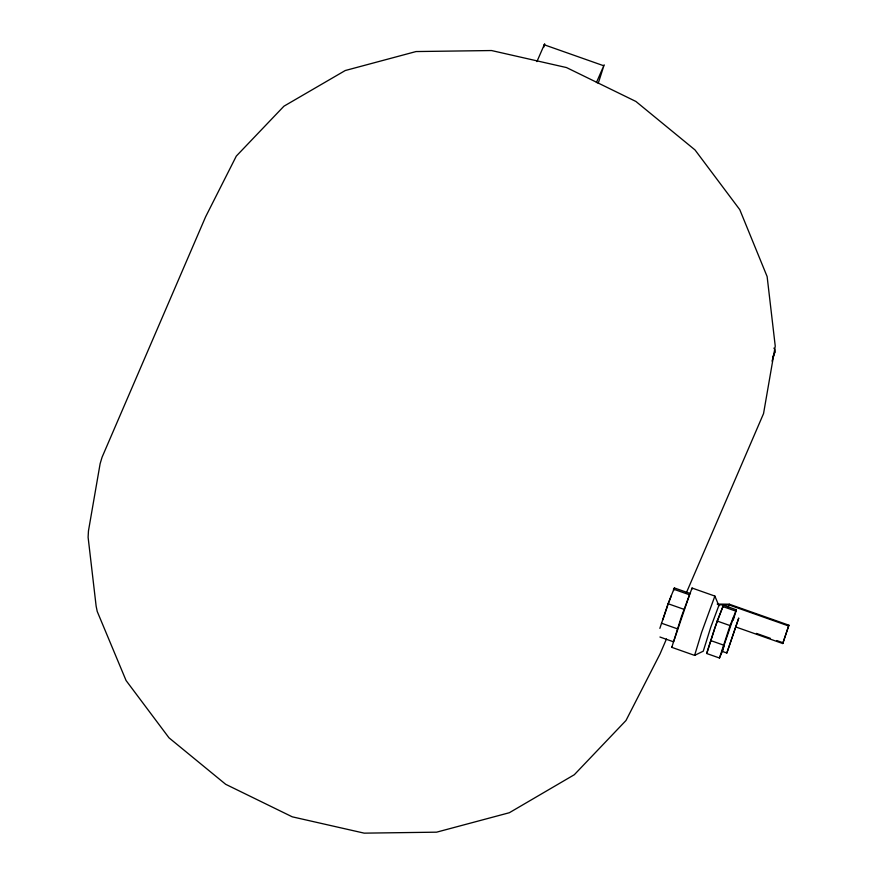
<?xml version="1.0" encoding="UTF-8"?>
<svg xmlns="http://www.w3.org/2000/svg" width="877" height="877" viewBox="0 0 877 877"><rect width="100%" height="100%" fill="white"/><g stroke="black" fill="none" stroke-linecap="round" stroke-linejoin="round"><path stroke-width="1.32" d="M719.107 604.845L710.776 627.176L703.266 651.173L694.606 655.393L671.804 647.347L681.418 616.63L692.074 588.039L714.876 596.086L718.943 605.843M691.865 589.333L692.074 588.039M714.667 597.369L714.876 596.086L701.611 632.383L694.606 655.393L695.088 654.659M707.125 652.543L714.634 628.535L722.966 606.204M733.578 617.956L733.863 616.531L722.001 651.304L726.836 653.003L738.697 618.23L726.836 653.003M544.376 45.111L544.661 43.85L536.921 61.598M659.855 628.381L668.055 603.716L674.391 587.952L690.495 593.63M673.602 590.539L674.391 587.952M673.415 589.114L689.519 594.792L673.569 641.832L659.942 637.02M733.216 620.182L736.395 609.811L723.514 605.273L717.167 621.037L706.588 653.475L719.469 658.013L723.13 649.55M719.469 658.013L730.048 625.586L736.395 609.811M544.189 45.736L543.707 47.292M772.034 361.116L774.873 352.05A11.829 5.591 17.4 0 0 773.909 348.125M662.804 619.907L667.737 605.36M598.18 83.458L604.165 64.832L596.415 82.581M728.162 607.443L729.302 604.198L788.894 625.202L782.755 643.532L735.847 626.989M782.755 643.532L788.894 625.202M668.121 604.275L671.387 595.56M722.615 650.076L724.04 646.393M772.823 356.807L774.873 352.05M666.476 638.971L660.008 654.001L625.992 720.499L574.314 774.72L509.34 812.727L436.582 832.174L364.196 833.15L292.26 816.827L225.685 784.301L168.998 737.82L126.069 680.519L97.226 611.466L96.13 606.095L88.106 537.261L88.456 530.958L100.131 463.681L102.061 457.246L205.602 216.838L236.308 156.095L283.94 106.194L345.242 70.533L416.038 51.557L491.504 50.537L566.498 67.562L635.913 101.469L695.012 149.934L739.771 209.658L767.134 276.584L775.246 346.141L763.549 413.582L686.428 592.644M671.804 647.347L672.286 646.612M717.222 604.078L729.302 604.198M718.241 604.823L728.995 604.922L788.576 625.937M544.168 44.76L603.672 65.742M722.527 606.435L735.419 610.984M756.445 633.413L770.39 638.335M776.737 640.561L783.073 642.797M668.055 603.716L684.159 609.394M717.167 621.037L730.048 625.586M661.444 623.196L677.548 628.875M710.567 640.517L723.448 645.066"/></g></svg>
